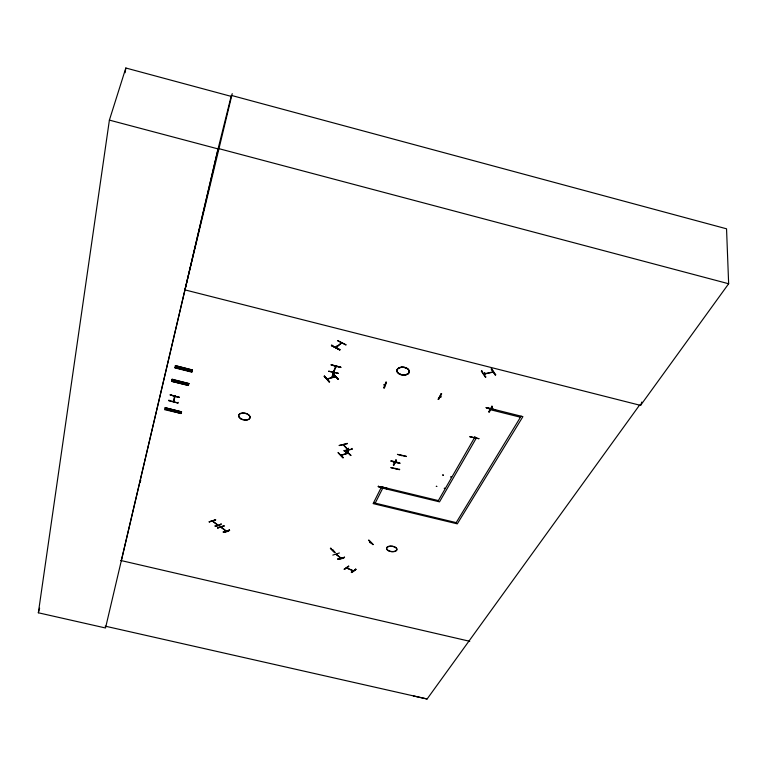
<?xml version="1.0" encoding="UTF-8"?>
<svg xmlns="http://www.w3.org/2000/svg" width="767" height="767" viewBox="0 0 767 767"><rect width="100%" height="100%" fill="white"/><g stroke="black" fill="none" stroke-linecap="round" stroke-linejoin="round"><path stroke-width="1.15" d="M174.416 396.721L174.924 396.846M173.745 401.563L174.991 396.366M395.206 468.263L395.388 468.551M401.505 455.751L401.668 455.521M340.721 367.451L331.143 365.025M333.424 372.1L334.076 371.621M334.019 371.631L334.115 370.854M336.071 366.549L333.76 372.177M406.261 456.566L397.431 454.38L406.289 456.24M491.887 406.021L492.366 406.587M484.658 372.944L484.878 373.96M484.734 373.75L484.802 372.983M484.878 373.184L484.696 373.702M484.974 373.941L485.022 373.385M481.877 370.634L481.321 371.19L485.367 377.163L485.827 376.952M346.502 568.031L353.165 570.878M192.028 371.573L175.02 367.134L174.838 367.844L191.865 372.139L192.018 371.583M192.354 370.442L175.307 366.108L192.402 370.279M192.459 370.077L192.296 370.672L175.25 366.338L175.432 365.629L192.469 370.039L175.413 365.706M382.532 487.467L383.088 487.035L382.829 487.544M188.433 385.322L171.568 381.295L188.375 385.513L188.529 384.967L171.75 380.605L171.635 381.074L188.481 385.168M188.855 383.864L172.029 379.607L188.903 383.701M391.084 460.775L399.847 462.952M399.636 469.193L399.521 469.701L390.796 467.602L399.588 469.519M396.28 460.258L393.826 465.147L393.385 464.61M395.887 459.778L396.318 460.305M395.561 462.424L395.293 462.856M378.294 486.642L386.817 488.79L386.999 488.148M368.831 540.026L372.992 544.263M378.457 486.048L378.275 486.709M181.07 413.586L164.838 409.041L164.665 409.703L181.108 413.432M181.558 411.879L165.202 407.737L181.568 411.841L181.405 412.425L165.049 408.322L165.193 407.776M386.031 382.11L386.482 382.321L384.392 388.073L383.864 387.958L386.031 382.11L383.941 387.862M355.61 568.932L355.936 569.478L351.698 572.537L351.372 571.99M348.688 566.41L344.086 569.325L348.745 566.027M337.844 558.731C337.614 560.246 345.255 558.031 344.325 556.89M483.795 373.96L493.123 371.861M232.228 93.632L184.952 289.888L640.57 405.388L728.65 283.752L726.541 228.806L231.366 95.405L218.068 148.913L105.51 627.981L38.35 612.785L109.393 120.112L125.836 68.004L231.126 96.364M351.967 448.417L352.168 449.117L344.316 450.986M332.83 555.097L339.407 552.969M348.525 448.637L348.036 448.513L345.783 453.422L348.477 448.513L345.783 453.402L346.272 453.537L348.592 448.225M335.054 552.192L334.613 552.662L330.376 548.51L330.826 548.06M350.816 455.464L345.687 450.565L350.797 455.138M350.74 455.55L345.677 450.267M339.359 445.579L347.307 443.355M125.117 72.74L125.836 68.004M344.316 451.034L344.115 450.344M338.084 452.818L342.839 457.87L343.319 457.333M493.258 372.1L483.939 374.171M343.252 457.746L338.18 452.492M338.094 379.425L333.041 373.404M333.779 370.768L333.578 371.496M332.111 376.913L333.904 371.094L332.053 376.961L332.59 377.076L334.46 370.825M335.869 366.99L336.023 366.195M335.812 367.057L335.956 366.243M335.562 376.808L334.46 376.837L334.7 375.974M334.719 376.492L334.767 377.019M327.087 378.908L335.294 376.597L335.304 375.84M336.128 347.643L336.684 347.202L336.31 346.253M336.387 346.962L336.512 346.205M336.675 347.115L336.473 346.416M333.453 372.033L335.582 366.425M331.814 344.929L331.459 345.591L340.002 349.79L331.459 345.572M348.093 453.038L340.682 455.224L341.574 455.243M347.518 453.431L348.276 453.23M348.189 453.249L340.864 455.435M174.905 367.614L191.961 371.813M172.124 379.253L171.971 379.828L188.807 384.056L188.96 383.51L172.134 379.214M478.905 438.657L469.72 436.691L478.896 438.695M229.458 529.796C230.388 530.956 223.044 533.266 223.293 531.742M217.579 527.84L224.098 525.74M474.255 437.497L474.898 437.085M221.117 523.794C222.075 525.002 214.702 527.13 214.942 525.779M215.613 520.093L209.132 521.867L215.69 519.7M386.932 488.531L378.38 486.47L386.942 488.56M490.516 409.118L490.257 409.53M490.899 409.262L490.564 409.741M328.707 371.266L338.352 373.328L328.727 371.19M179.411 397.316L170.226 395.034M121.339 560.61L218.173 148.462L728.65 283.752M140.188 482.52L140.735 480.19M168.98 400.096L168.817 400.767L177.963 403.02L178.136 402.32M327.806 378.668L327.346 379.138M174.588 396.002L174.464 396.779L174.972 396.462M174.483 396.855L174.665 396.079M173.927 400.403L173.783 401.189M174.799 396.932L175.049 396.117M177.963 403.011L168.903 400.432M173.284 401.496L174.579 396.328M173.668 401.592L173.323 401.074M38.35 612.785L39.625 608.183M332.888 550.428L333.597 550.284M220.867 527.255L221.414 527.6M225.805 530.678L226.409 531.08L221.03 527.082M370.058 542.614L370.614 542.48L370.097 542.557M370.864 542.633L370.24 542.777M384.746 384.909L383.903 384.976M641.826 402.023L640.57 405.388L639.534 405.129L427.104 698.996L413.403 695.937M339.685 350.03L331.488 345.514M339.963 349.762L331.699 345.342M336.684 554.599L336.023 554.378L340.912 558.232M348.247 451.399L347.355 451.178M340.433 557.887L340.778 558.165M341.085 558.127L336.205 554.253M375.197 503.133L382.781 488.128M391.026 461.188L399.799 463.364M393.337 465.023L395.906 460.104L393.826 465.128M395.235 462.29L394.947 462.75L395.561 462.386M334.949 552.528L330.73 548.357M481.762 371.017L485.76 377.019M438.197 399.281L441.571 393.787L438.714 399.425L438.197 399.291L441.14 393.711M441.102 396.721L440.229 396.568M324.153 376.281L329.264 381.966L324.614 376.166M329.676 381.745L324.201 376.233M437.871 501.455L474.773 437.257L476.528 437.689L439.52 501.858L381.113 487.726M491.983 406.433L488.646 411.908L489.164 412.042L492.356 406.539L489.164 412.023M455.684 523.458L521.1 416.174M343.913 445.224L343.511 445.263M348.113 449.769L343.616 444.802M348.63 566.324L344.441 569.373M223.983 526.028L217.828 527.974M215.575 519.988L209.17 521.838M335.802 347.403L341.497 342.744M340.941 343.156L341.785 342.907M341.708 343.022L336.099 347.585M212.411 521.129L217.838 525.213M332.542 376.952L334.259 371.17M220.896 527.245L226.092 531.148M335.668 366.396L335.495 366.914M340.893 343.127L341.353 343.376M328.18 378.879L327.26 379.109L327.998 378.649M334.46 376.837L335.39 376.568M343.165 444.783L347.748 449.769M346.09 344.805L337.509 340.577L345.831 344.958M351.315 572.374L355.62 569.287M332.811 550.447L333.741 550.428L332.964 550.591M333.52 374.066L334.307 374.517M324.508 376.146L329.264 381.966M347.432 451.006L348.323 451.226L347.633 451.025M394.497 462.722L393.73 462.53M441.035 397.009L440.306 396.836M217.54 527.869L224.012 526.124M490.055 409.271L489.25 409.041M223.513 532.308L229.688 530.39M337.835 559.095L344.546 557.475M338.055 559.296L344.527 557.427M333.051 373.73L338.477 379.387L332.926 373.817L333.386 373.663M327.346 379.08L335.476 376.798L334.834 377.009M339.11 445.435L347.24 443.777M344.105 450.737L352.168 449.098M491.705 368.831L491.177 368.956L495.194 374.958L495.703 374.795M346.646 567.896L353.434 570.773M333.722 374.085L334.422 374.478L333.453 374.267M491.705 368.822L495.712 374.842M491.311 368.869L495.281 374.862M212.68 521.1L217.972 525.05M368.85 540.342L373.011 544.58M333.846 371.132L334.383 371.247M383.979 384.775L384.842 384.967M105.127 626.14L427.104 698.996M120.505 560.418L469.749 641.298M373.558 502.74L456.192 522.624M438.379 500.583L381.563 486.834L373.126 503.603L457.295 523.851L522.902 416.625L490.103 408.418L489.49 409.482L520.457 417.229M391.055 461.082L399.828 463.258M393.739 462.309L394.535 462.511M474.869 437.065L474.217 437.478M441.13 393.749L441.648 393.883M495.434 410.163L486.134 407.795M489.365 408.859L490.305 409.099M109.393 120.112L218.068 148.913M215.172 526.373L221.097 524.12M355.907 569.421L351.698 572.518M368.783 540.419L372.935 544.656M181.491 412.09L165.135 407.996L181.472 412.176M170.264 394.852L179.382 397.431L170.264 394.88M436.327 486.364L436.941 486.47L436.365 486.326M442.722 475.022L443.345 475.118L442.722 475.022M444.333 488.311L444.946 488.416L444.333 488.311M450.823 476.997L451.427 477.141L450.91 476.921M331.229 364.824L340.816 367.22L331.229 364.824M486.268 407.584L495.568 409.942L486.268 407.584M229.438 530.112L223.274 532.106L229.438 530.112M388.035 550.562A5.206 2.704 7.2 0 0 396.712 550.188A5.206 2.704 7.2 0 0 390.441 546.248A5.206 2.704 7.2 0 0 388.035 550.562M388.035 550.399A5.235 2.713 7.2 0 0 396.76 550.025A5.235 2.713 7.2 0 0 390.451 546.056A5.235 2.713 7.2 0 0 388.035 550.399M398.619 373.539A6.241 3.873 6.9 0 0 409.06 372.685A6.213 3.864 6.9 0 0 401.592 367.288A6.241 3.873 6.9 0 0 398.619 373.539A6.213 3.864 6.9 0 0 409.032 372.666A6.241 3.873 6.9 0 0 401.582 367.278A6.213 3.864 6.9 0 0 398.639 373.519M398.639 373.347A6.251 3.883 6.9 0 0 409.099 372.484A6.251 3.883 6.9 0 0 401.611 367.067A6.251 3.883 6.9 0 0 398.639 373.347M240.608 418.724A5.81 3.375 11.6 0 0 249.984 418.025A5.81 3.375 11.6 0 0 242.468 413.154A5.81 3.375 11.6 0 0 240.608 418.724M240.627 418.542A5.839 3.394 11.6 0 0 250.052 417.842A5.839 3.394 11.6 0 0 242.487 412.943A5.839 3.394 11.6 0 0 240.627 418.542"/></g></svg>
